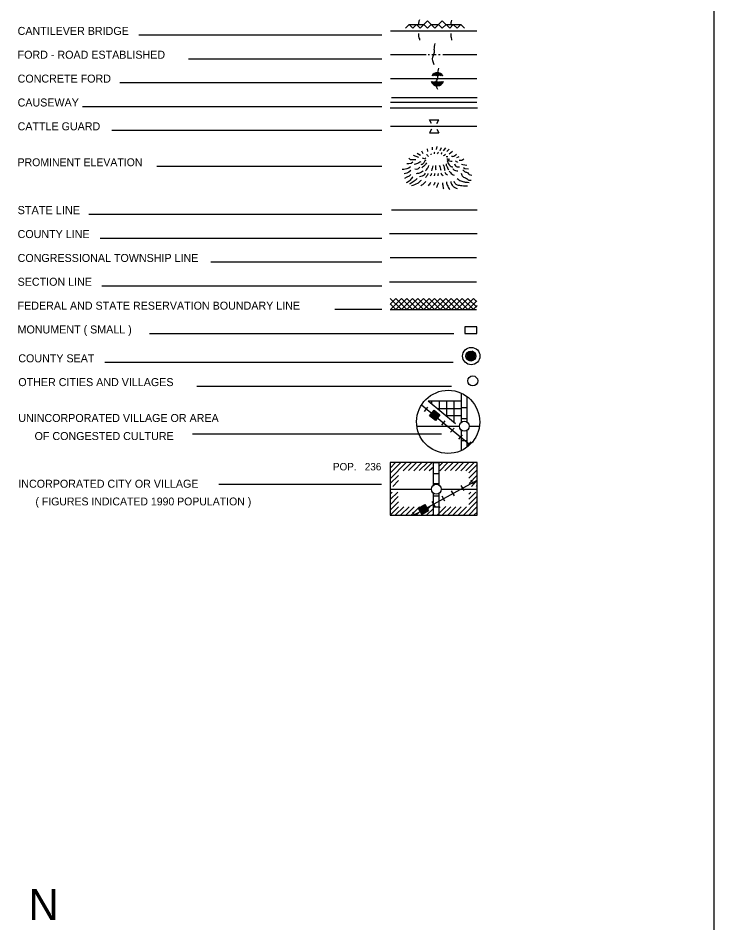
# Model space of a CAD drawing. Extents: x 1989549 to 2353218, y 16533709 to 16909437.
# Drawn here: x 2312906 to 2350579, y 16616622 to 16665611 of the extents above; entities that cross this region are included whole.
import ezdxf

# ---------------------------------------------------------------- set-up
doc = ezdxf.new("R2010")
doc.units = 0
for name, color, linetype in [('L12', 7, 'Continuous'), ('L23', 7, 'Continuous'), ('L25', 7, 'Continuous')]:
    doc.layers.add(name, color=color, linetype=linetype)

msp = doc.modelspace()

# ---------------------------------------------------------------- linework, layer by layer
at = {"layer": 'L12'}
for p, q in [((2333064, 16664917), (2337737, 16664917)), ((2333064, 16663634), (2334997, 16663634)), ((2335113, 16663634), (2335187, 16663634)), ((2335314, 16663634), (2335541, 16663634)), ((2335673, 16663634), (2335757, 16663634)), ((2335900, 16663634), (2337737, 16663634)), ((2333064, 16662335), (2337737, 16662335)), ((2333064, 16661052), (2337737, 16661052)), ((2333064, 16659753), (2337737, 16659753)), ((2334495, 16643511), (2336797, 16643511)), ((2337341, 16643511), (2337880, 16643511)), ((2333038, 16640099), (2335282, 16640099)), ((2335821, 16640099), (2337721, 16640099))]:
    msp.add_line(p, q, dxfattribs=at)
at = {"layer": 'L23'}
for p, q in [((2350579, 16713365), (2350579, 16540397)), ((2333872, 16665070), (2334073, 16665271)), ((2334073, 16665271), (2334274, 16665070)), ((2334073, 16665271), (2334870, 16665271)), ((2334274, 16665070), (2334474, 16665271)), ((2334474, 16665271), (2334675, 16665070)), ((2334675, 16665070), (2335071, 16665471)), ((2334870, 16665271), (2335071, 16665070)), ((2335071, 16665471), (2335472, 16665070)), ((2335071, 16665070), (2335271, 16665271)), ((2335271, 16665271), (2335673, 16665271)), ((2335472, 16665070), (2335873, 16665471)), ((2335673, 16665271), (2335873, 16665070)), ((2335873, 16665471), (2336275, 16665070)), ((2335873, 16665070), (2336074, 16665271)), ((2336074, 16665271), (2336871, 16665271)), ((2336275, 16665070), (2336470, 16665271)), ((2336470, 16665271), (2336671, 16665070)), ((2336671, 16665070), (2336871, 16665271)), ((2336871, 16665271), (2337072, 16665070)), ((2319437, 16664700), (2332600, 16664700)), ((2322140, 16663412), (2332600, 16663412)), ((2335324, 16662488), (2335446, 16662620)), ((2335388, 16662488), (2335541, 16662636)), ((2335472, 16662488), (2335630, 16662646)), ((2335541, 16662488), (2335689, 16662646)), ((2335604, 16662488), (2335741, 16662620)), ((2335673, 16662488), (2335789, 16662604)), ((2318407, 16662118), (2332600, 16662118)), ((2335287, 16662171), (2335314, 16662187)), ((2335303, 16662118), (2335382, 16662187)), ((2335340, 16662076), (2335456, 16662187)), ((2335372, 16662044), (2335520, 16662187)), ((2335403, 16662013), (2335588, 16662187)), ((2335456, 16661986), (2335657, 16662187)), ((2335498, 16661960), (2335720, 16662187)), ((2335562, 16661955), (2335805, 16662187)), ((2335630, 16661944), (2335873, 16662187)), ((2335715, 16661960), (2335937, 16662187)), ((2335757, 16662488), (2335831, 16662567)), ((2335821, 16662488), (2335873, 16662536)), ((2335879, 16662488), (2335900, 16662504)), ((2333122, 16661321), (2337753, 16661321)), ((2316396, 16660825), (2332600, 16660825)), ((2333049, 16660746), (2337779, 16660746)), ((2335282, 16659901), (2335182, 16660101)), ((2335182, 16660101), (2335678, 16660101)), ((2335583, 16659901), (2335678, 16660101)), ((2317974, 16659536), (2332600, 16659536)), ((2335282, 16659600), (2335182, 16659404)), ((2335182, 16659404), (2335678, 16659404)), ((2335583, 16659600), (2335678, 16659404)), ((2320424, 16657593), (2332600, 16657593)), ((2316739, 16654995), (2332600, 16654995)), ((2333122, 16655233), (2337753, 16655233)), ((2333022, 16653944), (2337753, 16653944)), ((2317357, 16653702), (2332600, 16653702)), ((2323339, 16652408), (2332600, 16652408)), ((2333054, 16652651), (2337721, 16652651)), ((2333022, 16651325), (2337721, 16651325)), ((2317441, 16651119), (2332600, 16651119)), ((2333054, 16650433), (2333656, 16649836)), ((2333064, 16649842), (2333656, 16650433)), ((2333064, 16650137), (2333355, 16650433)), ((2333355, 16650433), (2333957, 16649836)), ((2333365, 16649842), (2333957, 16650433)), ((2333656, 16650433), (2334258, 16649836)), ((2333666, 16649842), (2334258, 16650433)), ((2333957, 16650433), (2334553, 16649836)), ((2333962, 16649842), (2334553, 16650433)), ((2334258, 16650433), (2334854, 16649836)), ((2334263, 16649842), (2334854, 16650433)), ((2334553, 16650433), (2335155, 16649836)), ((2334564, 16649842), (2335155, 16650433)), ((2334854, 16650433), (2335456, 16649836)), ((2334865, 16649842), (2335456, 16650433)), ((2335155, 16650433), (2335757, 16649836)), ((2335166, 16649842), (2335757, 16650433)), ((2335456, 16650433), (2336058, 16649836)), ((2335462, 16649842), (2336058, 16650433)), ((2335757, 16650433), (2336354, 16649836)), ((2335762, 16649842), (2336354, 16650433)), ((2336058, 16650433), (2336655, 16649836)), ((2336063, 16649842), (2336655, 16650433)), ((2336354, 16650433), (2336956, 16649836)), ((2336364, 16649842), (2336956, 16650433)), ((2336655, 16650433), (2337257, 16649836)), ((2336665, 16649842), (2337257, 16650433)), ((2336956, 16650433), (2337558, 16649836)), ((2336966, 16649842), (2337558, 16650433)), ((2337257, 16650433), (2337737, 16649953)), ((2337558, 16650433), (2337732, 16650259)), ((2333054, 16650137), (2333350, 16649842)), ((2337283, 16649857), (2337737, 16650312)), ((2337537, 16649842), (2337753, 16650053)), ((2332600, 16649826), (2330055, 16649826)), ((2333054, 16649836), (2337721, 16649836)), ((2320023, 16648537), (2336496, 16648537)), ((2317605, 16646974), (2336465, 16646974)), ((2322589, 16645686), (2336370, 16645686)), ((2336914, 16643743), (2336914, 16645301)), ((2337214, 16643743), (2337214, 16645116)), ((2334912, 16644318), (2335097, 16644551)), ((2335113, 16644883), (2336914, 16644883)), ((2335314, 16644736), (2335314, 16644883)), ((2335599, 16644482), (2336914, 16644482)), ((2335715, 16644392), (2335715, 16644883)), ((2336116, 16644091), (2336116, 16644883)), ((2336512, 16643743), (2336512, 16644883)), ((2336914, 16644535), (2337214, 16644535)), ((2335187, 16644075), (2335747, 16644134)), ((2335213, 16644102), (2335715, 16644149)), ((2335224, 16644060), (2335720, 16644107)), ((2335240, 16644128), (2335689, 16644176)), ((2335245, 16644033), (2335704, 16644086)), ((2335266, 16644160), (2335662, 16644202)), ((2335282, 16644186), (2335630, 16644229)), ((2335282, 16644012), (2335673, 16644049)), ((2335303, 16644218), (2335604, 16644244)), ((2335303, 16643991), (2335657, 16644028)), ((2335324, 16644244), (2335583, 16644266)), ((2335330, 16643970), (2335630, 16644002)), ((2335356, 16644276), (2335546, 16644292)), ((2335356, 16643943), (2335615, 16643975)), ((2335372, 16644303), (2335520, 16644308)), ((2335388, 16643949), (2335572, 16644186)), ((2335398, 16644324), (2335498, 16644334)), ((2335414, 16644350), (2335472, 16644350)), ((2336116, 16644086), (2336914, 16644086)), ((2335388, 16643917), (2335588, 16643943)), ((2335414, 16643901), (2335562, 16643917)), ((2335440, 16643875), (2335546, 16643885)), ((2335462, 16643859), (2335520, 16643859)), ((2335847, 16643569), (2336037, 16643801)), ((2336914, 16643933), (2337214, 16643933)), ((2322346, 16643099), (2335836, 16643099)), ((2336312, 16643194), (2336507, 16643415)), ((2336771, 16642808), (2336966, 16643041)), ((2336914, 16642201), (2336914, 16643294)), ((2337214, 16642386), (2337214, 16643294)), ((2336914, 16642734), (2337214, 16642734)), ((2337241, 16642428), (2337431, 16642660)), ((2333049, 16641245), (2333355, 16641562)), ((2333049, 16640965), (2333640, 16641562)), ((2333064, 16640691), (2333904, 16641541)), ((2333756, 16641103), (2334205, 16641551)), ((2334041, 16641108), (2334479, 16641551)), ((2334332, 16641103), (2334780, 16641562)), ((2334622, 16641119), (2335050, 16641541)), ((2334897, 16641108), (2335340, 16641562)), ((2335398, 16641551), (2335699, 16641551)), ((2335398, 16640332), (2335398, 16641551)), ((2335699, 16640342), (2335699, 16641551)), ((2335704, 16641351), (2335916, 16641567)), ((2335741, 16641103), (2336180, 16641551)), ((2336016, 16641092), (2336465, 16641551)), ((2336312, 16641108), (2336750, 16641551)), ((2336581, 16641103), (2337030, 16641551)), ((2336871, 16641103), (2337315, 16641551)), ((2337156, 16641103), (2337595, 16641551)), ((2335171, 16641108), (2335398, 16641324)), ((2337315, 16640987), (2337764, 16641435)), ((2337315, 16640701), (2337764, 16641150)), ((2333054, 16640411), (2333497, 16640844)), ((2333191, 16640253), (2333497, 16640569)), ((2335398, 16640950), (2335699, 16640950)), ((2337320, 16640416), (2337764, 16640870)), ((2337579, 16640332), (2337431, 16640590)), ((2337447, 16640258), (2337764, 16640585)), ((2323772, 16640374), (2332589, 16640374)), ((2335398, 16640411), (2335699, 16640411)), ((2337056, 16640041), (2336903, 16640300)), ((2337721, 16640258), (2337764, 16640300)), ((2333054, 16639841), (2333165, 16639952)), ((2333054, 16639550), (2333466, 16639952)), ((2333054, 16639265), (2333487, 16639709)), ((2335398, 16638700), (2335398, 16639883)), ((2335398, 16639751), (2335699, 16639751)), ((2335699, 16638700), (2335699, 16639883)), ((2336005, 16639460), (2335858, 16639719)), ((2336528, 16639751), (2336380, 16640010)), ((2337304, 16639841), (2337420, 16639952)), ((2337315, 16639566), (2337690, 16639941)), ((2337315, 16639276), (2337753, 16639719)), ((2333049, 16638700), (2333508, 16639149)), ((2333064, 16638991), (2333497, 16639424)), ((2333328, 16638700), (2333782, 16639144)), ((2333629, 16638711), (2334073, 16639144)), ((2333904, 16638700), (2334347, 16639149)), ((2334189, 16638700), (2334638, 16639149)), ((2334474, 16638711), (2334907, 16639144)), ((2334606, 16639049), (2334622, 16639101)), ((2334622, 16639017), (2334654, 16639117)), ((2334638, 16638991), (2334680, 16639133)), ((2334654, 16638969), (2334712, 16639149)), ((2334680, 16638927), (2334749, 16639175)), ((2334696, 16638890), (2334780, 16639191)), ((2334712, 16638869), (2334807, 16639207)), ((2334722, 16638832), (2334838, 16639218)), ((2334738, 16638684), (2335208, 16639160)), ((2334749, 16638800), (2334870, 16639244)), ((2334765, 16638769), (2334897, 16639249)), ((2334780, 16638742), (2334928, 16639276)), ((2334807, 16638758), (2334949, 16639244)), ((2334955, 16638874), (2334807, 16639144)), ((2334838, 16638774), (2334965, 16639218)), ((2334870, 16638795), (2334981, 16639175)), ((2334907, 16638811), (2334997, 16639149)), ((2334928, 16638827), (2335013, 16639117)), ((2334965, 16638843), (2335029, 16639091)), ((2335483, 16639170), (2335330, 16639434)), ((2335398, 16639149), (2335699, 16639149)), ((2335599, 16638695), (2336058, 16639160)), ((2335678, 16639070), (2335762, 16639149)), ((2335889, 16638711), (2336333, 16639149)), ((2336174, 16638700), (2336613, 16639149)), ((2336449, 16638695), (2336903, 16639149)), ((2336750, 16638716), (2337188, 16639149)), ((2337024, 16638700), (2337748, 16639434)), ((2337304, 16638700), (2337748, 16639144)), ((2334363, 16638711), (2334279, 16638853)), ((2334997, 16638869), (2335055, 16639059)), ((2335023, 16638874), (2335071, 16639028)), ((2335039, 16638711), (2335382, 16639049)), ((2335055, 16638890), (2335087, 16639001)), ((2335081, 16638911), (2335097, 16638969)), ((2335314, 16638695), (2335388, 16638774)), ((2337579, 16638700), (2337753, 16638869))]:
    msp.add_line(p, q, dxfattribs=at)
for points in [[(2334606, 16658068), (2334316, 16658179)], [(2334696, 16658169), (2334516, 16658285)], [(2334838, 16658258), (2334765, 16658401)], [(2335097, 16658396), (2335066, 16658533)], [(2335340, 16658475), (2335345, 16658618)], [(2335562, 16658501), (2335588, 16658655)], [(2335762, 16658438), (2335821, 16658602)], [(2335947, 16658417), (2336058, 16658586)], [(2336116, 16658396), (2336238, 16658512)], [(2336238, 16658269), (2336422, 16658412)], [(2334279, 16657804), (2334189, 16657746), (2334062, 16657720), (2333957, 16657720)], [(2334448, 16657936), (2334157, 16657936), (2334105, 16657984), (2334062, 16658021)], [(2336665, 16658068), (2336755, 16658100), (2336787, 16658126)], [(2336787, 16657921), (2336929, 16657921), (2337040, 16657984)], [(2336914, 16657709), (2336987, 16657683), (2337204, 16657651)], [(2334157, 16657551), (2334062, 16657488), (2333946, 16657445), (2333798, 16657419), (2333703, 16657408)], [(2334163, 16657361), (2334062, 16657271), (2333946, 16657218), (2333814, 16657176)], [(2337024, 16657519), (2337088, 16657466), (2337299, 16657451)], [(2334173, 16657144), (2334073, 16657044), (2333962, 16656991), (2333830, 16656928)], [(2337262, 16647502), (2337531, 16647576), (2337241, 16647492), (2337558, 16647550), (2337220, 16647444), (2337558, 16647529), (2337563, 16647534), (2337183, 16647418), (2337621, 16647502), (2337204, 16647370), (2337637, 16647450), (2337172, 16647302), (2337658, 16647418), (2337162, 16647217), (2337658, 16647360), (2337214, 16647201), (2337663, 16647318), (2337214, 16647133), (2337621, 16647260), (2337304, 16647091), (2337605, 16647201), (2337405, 16647075), (2337605, 16647154), (2337637, 16647275), (2337220, 16647175)], [(2334749, 16644667), (2337373, 16642518)], [(2335113, 16644883), (2336597, 16643669)], [(2334574, 16641551), (2333049, 16641551), (2333049, 16638700), (2337764, 16638700), (2337764, 16641551), (2334574, 16641551)], [(2334358, 16638716), (2337753, 16640601)]]:
    msp.add_lwpolyline(points, dxfattribs=at)
for points in [[(2337748, 16648537), (2337748, 16648891), (2337098, 16648891), (2337098, 16648537)], [(2335187, 16644075), (2335440, 16644387), (2335747, 16644134), (2335498, 16643827)], [(2334780, 16638742), (2334590, 16639086), (2334928, 16639276), (2335124, 16638932)]]:
    msp.add_lwpolyline(points, close=True, dxfattribs=at)
for centre, radius in [((2337439, 16647313), 469), ((2337422, 16647313), 269), ((2337525, 16645971), 269), ((2337066, 16643514), 269), ((2335549, 16640105), 269)]:
    msp.add_circle(centre, radius, dxfattribs=at)
for start, end in [(33.1356, 146.8644), (198.6495, 341.3505)]:
    msp.add_arc((2335606, 16662298), 355, start, end, dxfattribs=at)
msp.add_ellipse((2336189, 16643751), major_axis=(-10, -1709), ratio=0.999925, dxfattribs=at)
for points in [[(2334606, 16665287), (2334606, 16665376), (2334664, 16665530)], [(2336349, 16665287), (2336349, 16665376), (2336396, 16665493)], [(2334648, 16664421), (2334648, 16664484), (2334606, 16664611), (2334606, 16664769), (2334606, 16664780)], [(2336396, 16664410), (2336396, 16664479), (2336354, 16664600), (2336354, 16664759), (2336354, 16664769)], [(2335440, 16663079), (2335356, 16663502), (2335440, 16663713), (2335440, 16663908), (2335488, 16664236)], [(2335630, 16661744), (2335546, 16662171), (2335630, 16662377), (2335630, 16662578), (2335678, 16662900)], [(2335124, 16658126), (2335066, 16658185), (2335013, 16658216)], [(2335266, 16658200), (2335266, 16658253), (2335256, 16658258)], [(2335456, 16658258), (2335446, 16658311), (2335462, 16658359)], [(2335615, 16658269), (2335646, 16658311), (2335662, 16658354)], [(2335815, 16658253), (2335831, 16658280), (2335847, 16658327)], [(2335947, 16658169), (2336021, 16658211), (2336048, 16658243)], [(2336364, 16658142), (2336438, 16658126), (2336650, 16658253)], [(2334706, 16657836), (2334479, 16657725), (2334358, 16657693)], [(2334986, 16657926), (2334955, 16657910), (2334865, 16657767), (2334780, 16657693), (2334706, 16657662)], [(2335013, 16657767), (2334965, 16657693), (2334891, 16657604), (2334807, 16657535), (2334770, 16657509)], [(2334986, 16658037), (2334907, 16658000), (2334807, 16658026)], [(2336074, 16657720), (2336090, 16657635), (2336132, 16657561), (2336174, 16657445), (2336232, 16657387)], [(2336079, 16658121), (2336132, 16658111), (2336174, 16658126)], [(2336122, 16657994), (2336164, 16657984), (2336280, 16657984)], [(2336137, 16657905), (2336174, 16657783), (2336254, 16657667), (2336349, 16657577), (2336438, 16657551)], [(2336153, 16657936), (2336264, 16657878), (2336412, 16657868)], [(2336539, 16657725), (2336591, 16657609), (2336808, 16657561)], [(2336597, 16657878), (2336671, 16657820), (2336713, 16657820)], [(2334664, 16657546), (2334606, 16657493), (2334522, 16657429), (2334395, 16657429)], [(2334833, 16657350), (2334796, 16657303), (2334706, 16657245), (2334453, 16657176)], [(2334939, 16657213), (2334897, 16657134), (2334633, 16657018)], [(2335124, 16657625), (2335081, 16657503), (2334997, 16657387), (2334965, 16657334)], [(2335356, 16657620), (2335324, 16657477), (2335287, 16657350)], [(2335462, 16657202), (2335446, 16657113), (2335430, 16657070)], [(2335514, 16657625), (2335504, 16657503), (2335520, 16657403)], [(2335641, 16657202), (2335641, 16657160), (2335630, 16657076)], [(2335704, 16657635), (2335762, 16657503), (2335789, 16657371)], [(2335799, 16657234), (2335831, 16657150), (2335916, 16657092)], [(2335916, 16657683), (2335979, 16657503), (2335995, 16657403), (2336021, 16657361)], [(2336016, 16657276), (2336048, 16657202), (2336148, 16657118)], [(2336254, 16657329), (2336312, 16657250), (2336523, 16657102)], [(2336438, 16657461), (2336491, 16657403), (2336713, 16657334)], [(2336898, 16657218), (2336982, 16657033), (2337183, 16656928), (2337304, 16656843), (2337441, 16656833)], [(2336982, 16657403), (2337114, 16657287), (2337257, 16657229), (2337331, 16657144), (2337478, 16657113)], [(2334274, 16657018), (2334205, 16656933), (2334131, 16656833), (2333920, 16656685)], [(2334506, 16656928), (2334395, 16656812), (2334295, 16656738), (2334089, 16656616)], [(2334722, 16656812), (2334680, 16656775), (2334522, 16656653), (2334200, 16656521)], [(2334981, 16656759), (2334881, 16656659), (2334706, 16656527)], [(2335097, 16657192), (2335071, 16657128), (2334965, 16656986)], [(2335229, 16656717), (2335187, 16656627), (2335113, 16656537)], [(2335287, 16657192), (2335266, 16657128), (2335213, 16657044)], [(2335462, 16656711), (2335425, 16656595), (2335403, 16656558)], [(2336095, 16656738), (2336116, 16656627), (2336174, 16656511), (2336211, 16656426), (2336280, 16656326)], [(2336333, 16656759), (2336354, 16656669), (2336412, 16656558), (2336523, 16656453), (2336671, 16656379)], [(2336491, 16656785), (2336549, 16656685), (2336686, 16656585), (2336855, 16656553), (2337014, 16656537), (2337241, 16656537)], [(2336681, 16656928), (2336871, 16656796), (2336987, 16656759), (2337162, 16656727), (2337331, 16656717)], [(2335657, 16656701), (2335630, 16656611), (2335572, 16656479), (2335557, 16656442)], [(2335889, 16656701), (2335889, 16656600), (2335900, 16656569), (2335916, 16656437), (2335937, 16656368)]]:
    msp.add_spline(points, degree=3, dxfattribs=at)

# ---------------------------------------------------------------- texts
for s, height, p in [('CANTILEVER BRIDGE', 433.31, (2312879, 16664700)), ('FORD - ROAD ESTABLISHED', 433.31, (2312879, 16663412)), ('CONCRETE FORD', 433.31, (2312879, 16662118)), ('CAUSEWAY', 433.3, (2312879, 16660825)), ('CATTLE GUARD', 433.31, (2312879, 16659536)), ('PROMINENT ELEVATION', 425.01, (2312879, 16657593)), ('STATE LINE', 441.6, (2312879, 16654995)), ('COUNTY LINE', 433.31, (2312879, 16653702)), ('CONGRESSIONAL TOWNSHIP LINE', 433.31, (2312879, 16652408)), ('SECTION LINE', 433.31, (2312879, 16651119)), ('FEDERAL AND STATE RESERVATION BOUNDARY LINE', 433.31, (2312879, 16649826)), ('MONUMENT ( SMALL )', 433.31, (2312879, 16648537)), ('COUNTY SEAT', 433.31, (2312916, 16646974)), ('OTHER CITIES AND VILLAGES', 433.31, (2312916, 16645686)), ('UNINCORPORATED VILLAGE OR AREA', 433.31, (2312916, 16643743)), ('OF CONGESTED CULTURE', 433.31, (2313798, 16642766)), ('POP.   236', 400, (2329955, 16641124)), ('INCORPORATED CITY OR VILLAGE', 433.31, (2312916, 16640184)), ('( FIGURES INDICATED 1990 POPULATION )', 425.01, (2313845, 16639228))]:
    msp.add_text(s, height=height, dxfattribs=at).set_placement(p)
at = {"layer": 'L25'}
msp.add_text('N', height=1683, rotation=359.9999, dxfattribs=at).set_placement((2313471, 16616772))

doc.saveas('drawing.dxf')
